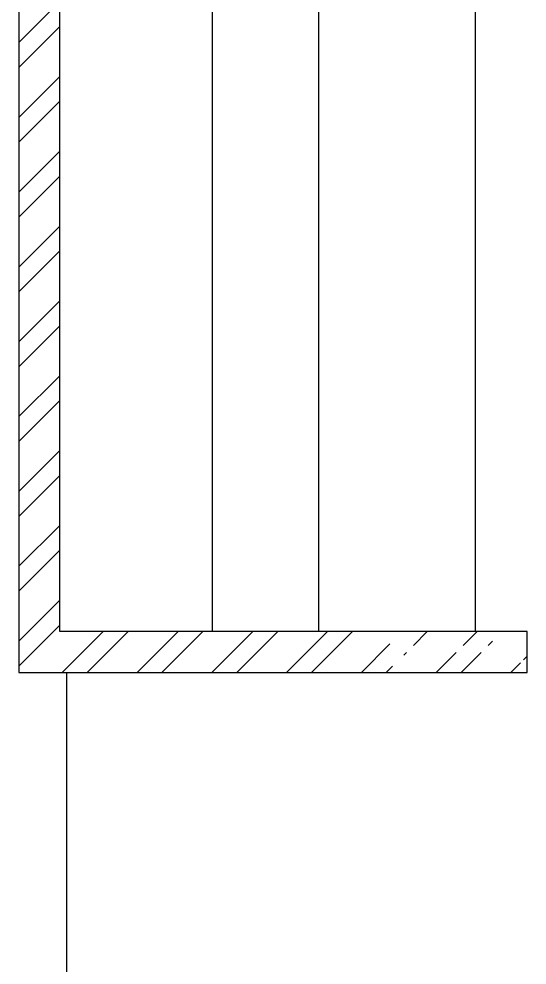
# Model space of a CAD drawing. Extents: x 6433 to 75181, y -2986 to 56414.
# Drawn here: x 41587 to 43052, y 4039 to 6764 of the extents above; entities that cross this region are included whole.
import ezdxf

# ---------------------------------------------------------------- set-up
doc = ezdxf.new("R2010")
doc.units = 0
doc.header["$MEASUREMENT"] = 0
for name, color, linetype in [('A-Equipment', 1, 'CONTINUOUS'), ('A-General', 1, 'CONTINUOUS'), ('A-Hatch__Brick', 2, 'CONTINUOUS'), ('A-Joinery__Built-In', 2, 'CONTINUOUS'), ('A-Wall__Brick', 6, 'CONTINUOUS')]:
    doc.layers.add(name, color=color, linetype=linetype)
pattern_1 = [(45, (8381.06, 65736.02), (-107.76307, 107.76307), []), (45, (8452.9, 65736.02), (-107.76307, 107.76307), [])]

msp = doc.modelspace()

# ---------------------------------------------------------------- hatches: boundary and pattern name
at = {"layer": 'A-Hatch__Brick'}
h = msp.add_hatch(dxfattribs=at)
h.set_pattern_fill('ANSI32', color=256, scale=16, style=0)
h.set_pattern_definition(pattern_1)
h.paths.add_polyline_path([(41704.7, 8185.9), (41586.7, 8185.9), (41586.7, 4881.9), (41704.7, 4881.9), (41704.7, 8044.7)])
h = msp.add_hatch(dxfattribs=at)
h.set_pattern_fill('ANSI32', color=256, scale=16, style=0)
h.set_pattern_definition(pattern_1)
h.paths.add_polyline_path([(43051.7, 4999.9), (43041.7, 4999.9), (43041.7, 4909.9), (42951.7, 4909.9), (42951.7, 4939.9), (42696.7, 4939.9), (42694.4, 4899.9), (42656.7, 4899.9), (42655.1, 4939.9), (42651.7, 4939.9), (42652.6, 4959.9), (42656.7, 4959.9), (42655.1, 4999.9), (41704.7, 4999.9), (41704.7, 4881.9), (43051.7, 4881.9), (43051.7, 4909.9)])
h.paths.add_polyline_path([(42951.7, 4959.9), (42951.7, 4999.9), (42696.7, 4999.9), (42698.4, 4959.9), (42901.7, 4959.9)])

# ---------------------------------------------------------------- linework, layer by layer
at = {"layer": 'A-Equipment'}
for p, q in [((42451.7, 4999.9), (42451.7, 8185.9)), ((42901.7, 8185.9), (42901.7, 4999.9))]:
    msp.add_line(p, q, dxfattribs=at)
at = {"layer": 'A-General'}
msp.add_line((41724.2, 4881.9), (41724.2, 1893.9), dxfattribs=at)
at = {"layer": 'A-Joinery__Built-In'}
msp.add_line((42144.6, 4999.9), (42144.6, 8185.9), dxfattribs=at)
at = {"layer": 'A-Wall__Brick'}
for p, q in [((41586.7, 8303.9), (41586.7, 4881.9)), ((41704.7, 4999.9), (41704.7, 8185.9)), ((43051.7, 4999.9), (41704.7, 4999.9)), ((43051.7, 4881.9), (43051.7, 4999.9)), ((41586.7, 4881.9), (43051.7, 4881.9))]:
    msp.add_line(p, q, dxfattribs=at)

doc.saveas('drawing.dxf')
